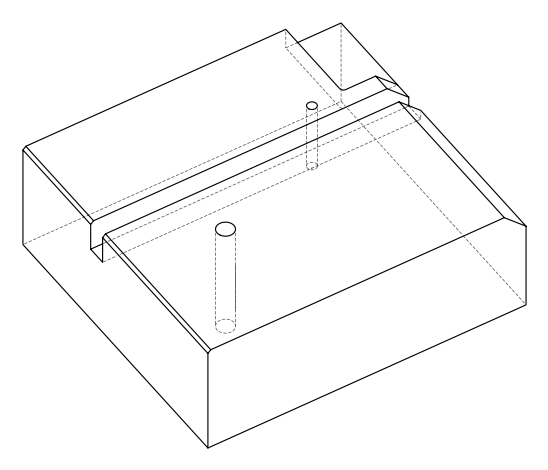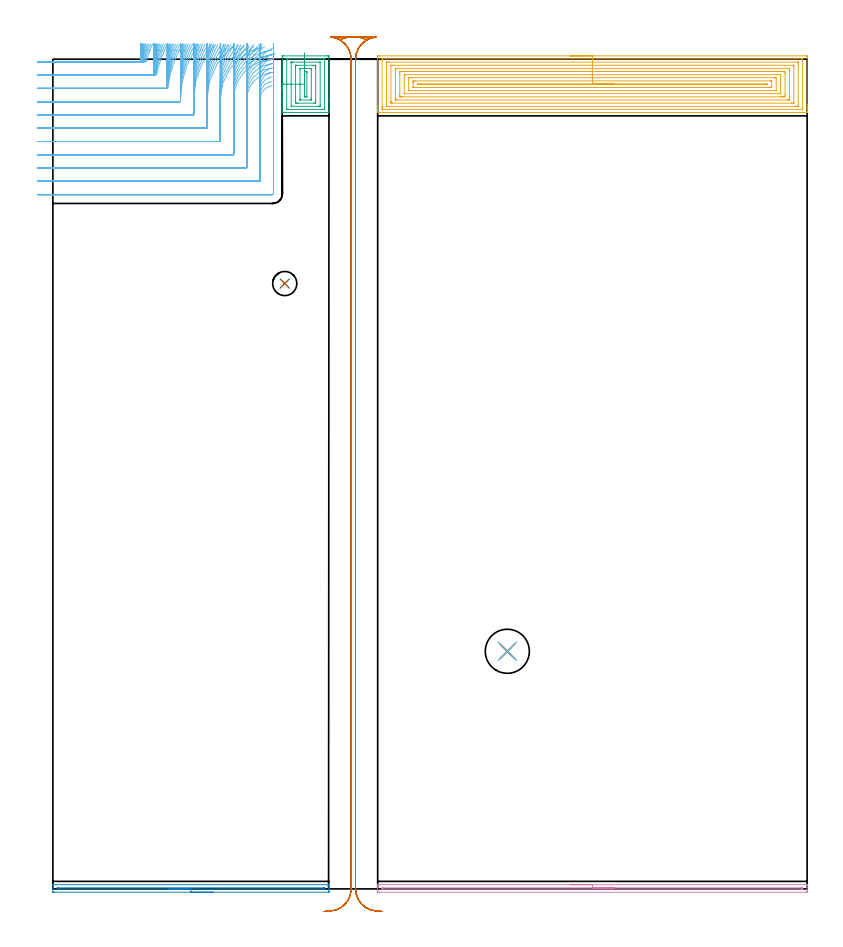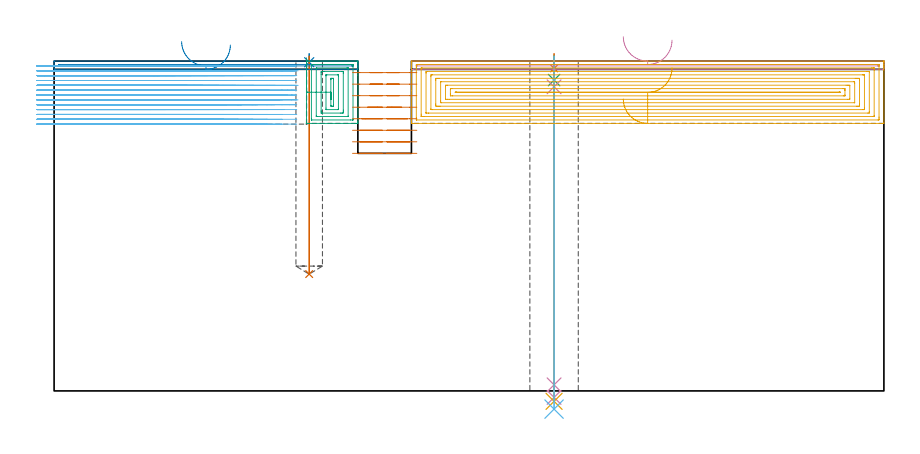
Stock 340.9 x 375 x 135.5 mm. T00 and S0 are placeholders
(PLAN: 13 operations, 8 tool changes, 74.9 min)
(1 SPOT_DRILL | STEP1HOLE | NXT0321_9005460120000 | 0.05 min | 183 mm3)
(2 SPOT_DRILL_1 | STEP1POCKET | NXT0321_9005460120000 | 0.03 min | 1 mm3)
(3 DRILL_BLIND_HOLE_INTO_CENTER | STEP1HOLE | NXT0301_023 | 0.04 min | 100 mm3)
(4 GUN_DRILL_THROUGH_HOLE | STEP1HOLE | UGT0307_001 | 0.6 min | 2483 mm3)
(5 SPADE_DRILL_TO_ENLARGE_THROUGH_HOLE | STEP1HOLE | UGT0306_003 | 0.57 min | 13820 mm3)
(6 DRILL_TO_ENLARGE_THROUGH_HOLE | STEP1HOLE | UGT0301_265 | 0.58 min | 25509 mm3)
(7 DRILL_BLIND_HOLE_INTO_CENTER_1 | STEP1POCKET | UGT0301_221 | 0.36 min | 7933 mm3)
(8 AREA_MILL | FG_CHAMFER_SURFACE | UGT0205_001 | 2.14 min | 734 mm3)
(9 AREA_MILL_1 | FG_CHAMFER_SURFACE_1 | UGT0205_001 | 1.96 min | 12382 mm3)
(10 AREA_MILL_2 | FG_CHAMFER_SURFACE_2 | UGT0205_001 | 3.25 min | 1137 mm3)
(11 AREA_MILL_3 | FG_CHAMFER_SURFACE_3 | UGT0205_001 | 15.74 min | 66331 mm3)
(12 MILL_CORNER_NOTCH_RECTANGULAR | CORNER_NOTCH_RECTANGULAR | NXT0201_009 | Follow Part, ap 2, ae 75% | 36.17 min | 172291 mm3)
(13 MILL_RECTANGULAR_SLOT | SLOT_RECTANGULAR | UGT0201_094 | Follow Part, ap 5, ae 75% | 13.37 min | 307256 mm3)
(TOOL NXT0321_9005460120000 | NC Spot Drill, 142deg, 12mm, Carbide, Uncoated | D12 PA142 FL30 Z2)
(TOOL NXT0301_023 | Carbide Drill 5.2mm [860.1-0520-016A1-MM 2214] | D5.2 PA140 FL28 Z2)
(TOOL UGT0307_001 | Gun Drill 5 mm | D5 PA130 FL24 Z1)
(TOOL UGT0306_003 | Spade Drill 12.5mm | D12.5 PA132 FL10 Z2)
(TOOL UGT0301_265 | Twist Drill 19.9 mm | D19.9 PA118 FL140 Z2)
(TOOL UGT0301_221 | Twist Drill 10.9 mm | D10.9 PA118 FL92 Z2)
(TOOL UGT0205_001 | Chamfer Mill 20 x 3 x 45 deg. | D20 FL50 Z2)
(TOOL NXT0201_009 | ENDMILL 8mm [2P460-0800-NA 1630] | D8 FL26 Z6)
(TOOL UGT0201_094 | End mill 20 mm | D20 FL38 Z4)
(OP 1 SPOT_DRILL)
G17 G21 G94 G90
T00 M6
G54
G17 G0 G90 X205.4 Y107.4 S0 M3
G43 Z145.5 H0
G94 G81 G98 Z132.5 F250. R138.5
G80
M5
M2
(OP 2 SPOT_DRILL_1)
G17 G21 G94 G90
T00 M6
G54
G17 G0 G90 X104.8 Y273.6 S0 M3
G43 Z145.5 H0
G94 G81 G98 Z135.031 F250. R138.5
G80
M5
M2
(OP 3 DRILL_BLIND_HOLE_INTO_CENTER)
G17 G21 G94 G90
T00 M6
G54
G17 G0 G90 X205.4 Y107.4 S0 M3
G43 Z145.5 H1
G94 G81 G98 Z127.7 F250. R137.5
G80
M5
M2
(OP 4 GUN_DRILL_THROUGH_HOLE)
G17 G21 G94 G90
T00 M6
G54
G17 G0 G90 X205.4 Y107.4 M8
G43 Z145.5 H0
Z133.386
S716 M3
G94 G1 Z124.944 F125. M26
G4 X.084
Z2.5 F250.
G4 X.084
Z-2.666 F125.
G4 X.084
M5
M9
G0 Z133.386
Z145.5
M2
(OP 5 SPADE_DRILL_TO_ENLARGE_THROUGH_HOLE)
G17 G21 G94 G90
T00 M6
G54
G17 G0 G90 X205.4 Y107.4 S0 M3
G43 Z145.5 H0
G94 G73 G98 Z-4.283 F250. Q11.649 R137.5
G80
M5
M2
(OP 6 DRILL_TO_ENLARGE_THROUGH_HOLE)
G17 G21 G94 G90
T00 M6
G54
G17 G0 G90 X205.4 Y107.4 S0 M3
G43 Z145.5 H0
G94 G73 G98 Z-7.479 F250. Q17.872 R137.5
G80
M5
M2
(OP 7 DRILL_BLIND_HOLE_INTO_CENTER_1)
G17 G21 G94 G90
T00 M6
G54
G17 G0 G90 X104.8 Y273.6 S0 M3
G43 Z145.5 H0
G94 G81 G98 Z48. F250. R137.5
G80
M5
M2
(OP 8 AREA_MILL)
G17 G21 G94 G90
T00 M6
G54
G17 G0 G90 X72.4 Y-1.5 S1061 M3
G43 Z145.5 H0
Z142.1
G94 G1 X72.362 Z141.228 F250.
X72.248 Z140.363
X72.059 Z139.512
X71.797 Z138.68
X71.463 Z137.874
X71.06 Z137.1
X70.592 Z136.364
X70.06 Z135.672
X69.471 Z135.029
X68.828 Z134.44
X68.136 Z133.908
X67.4 Z133.44
X66.626 Z133.037
X65.82 Z132.703
X64.988 Z132.441
X64.137 Z132.252
X63.272 Z132.138
X62.4 Z132.1
X0.567
X0.316 Y-1.498 Z132.102
X0.002 Y-1.491 Z132.105
X0. Y-1.355 Z132.242
Y-0.238 Z133.358
Y0.242 Z133.841
Y1.689 Z135.288
X0.002 Y1.796 Z135.388
X0.01 Y1.897 Z135.489
X0.122 Y1.9 Z135.5
X124.678
X124.79 Y1.897 Z135.489
X124.798 Y1.796 Z135.389
X124.8 Y1.689 Z135.288
Y1.035 Z134.634
Y0.242 Z133.841
Y-0.238 Z133.358
Y-0.479 Z133.118
Y-1.115 Z132.482
Y-1.355 Z132.242
X124.798 Y-1.491 Z132.105
X124.483 Y-1.5 Z132.1
X62.4
Y-0.086 Z133.514
X2.926
X2.346 Y-0.084 Z133.516
X2.188 Y-0.083 Z133.517
X2.029 Y-0.079 Z133.521
X2.01 Y-0.027 Z133.573
X2.003 Y0.1 Z133.7
Y0.318 Z133.918
X2.007 Y0.442 Z134.042
X2.011 Y0.481 Z134.081
X2.014 Y0.482 Z134.082
X2.033 Y0.484 Z134.084
X2.117 Y0.485 Z134.085
X2.286 Y0.486 Z134.086
X122.299 Y0.485 Z134.085
X122.454
X122.612 Y0.483 Z134.083
X122.771 Y0.479 Z134.079
X122.79 Y0.427 Z134.027
X122.797 Y0.301 Z133.901
X122.799 Y0.029 Z133.629
X122.797 Y-0.027 Z133.573
X122.792 Y-0.072 Z133.528
X122.789 Y-0.079 Z133.521
X122.779 Y-0.082 Z133.518
X122.744 Y-0.084 Z133.516
X122.454 Y-0.086 Z133.514
X122.299
X62.4
X61.528 Z133.552
X60.664 Z133.666
X59.812 Z133.855
X58.98 Z134.117
X58.174 Z134.451
X57.4 Z134.854
X56.664 Z135.323
X55.972 Z135.854
X55.329 Z136.443
X54.74 Z137.086
X54.209 Z137.778
X53.74 Z138.514
X53.337 Z139.288
X53.003 Z140.094
X52.741 Z140.926
X52.552 Z141.778
X52.438 Z142.643
X52.4 Z143.514
G0 Z145.5
M5
M2
(OP 9 AREA_MILL_1)
G17 G21 G94 G90
T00 M6
G54
G17 G0 G90 X103.7 Y363.7 S1061 M3
G43 Z145.5 H0
Z136.837
G94 G1 Y363.111 Z136.194 F250.
Y362.58 Z135.502
Y362.111 Z134.766
Y361.708 Z133.992
Y361.374 Z133.186
Y361.112 Z132.354
Y360.923 Z131.503
Y360.809 Z130.638
Y360.771 Z129.766
Y360.809 Z128.895
Y360.923 Z128.03
Y361.112 Z127.178
Y361.374 Z126.346
Y361.708 Z125.54
Y362.111 Z124.766
Y362.58 Z124.03
Y363.111 Z123.338
Y363.7 Z122.695
Y376.495 Z109.9
X103.701 Y376.497 Z109.898
X103.703 Y376.498
X104.13 Y376.5 Z109.9
X123.915
X124.369 Y376.497 Z109.903
X124.793 Y376.49 Z109.905
X124.797 Y376.473 Z109.922
X124.799 Y376.044 Z110.351
X124.8 Y375.613 Z110.782
Y356.646 Z129.747
Y355.783 Z130.617
Y351.346 Z135.054
X124.79 Y350.907 Z135.493
X124.369 Y350.9 Z135.5
X104.13
X103.71 Y350.907 Z135.493
X103.7 Y351.346 Z135.054
Y355.783 Z130.617
Y356.646 Z129.747
Y363.7 Z122.695
X104.129 Y363.702 Z122.698
X104.13
X105.7 Y363.7 Z122.7
Y374.471 Z111.929
X105.702 Y374.662 Z111.738
X105.709 Y375.043 Z111.357
X105.712 Y375.081 Z111.319
X105.717 Y375.082 Z111.318
X105.74 Y375.084 Z111.316
X105.79 Y375.085 Z111.315
X105.89 Y375.086 Z111.314
X121.806
X122.61 Y375.084 Z111.316
X122.689 Y375.083 Z111.317
X122.773 Y375.079 Z111.321
X122.79 Y375.051 Z111.349
X122.794 Y375.039 Z111.361
X122.799 Y374.973 Z111.427
X122.8 Y352.928 Z133.472
X122.798 Y352.737 Z133.663
X122.791 Y352.356 Z134.044
X122.788 Y352.319 Z134.081
X122.783 Y352.318 Z134.082
X122.76 Y352.316 Z134.084
X122.71 Y352.315 Z134.085
X122.61 Y352.314 Z134.086
X106.694
X105.89 Y352.316 Z134.084
X105.811 Y352.317 Z134.083
X105.727 Y352.321 Z134.079
X105.71 Y352.349 Z134.051
X105.706 Y352.361 Z134.039
X105.701 Y352.427 Z133.973
X105.7 Y363.7 Z122.7
X107.7
Y373.399 Z113.001
X107.704 Y373.607 Z112.793
X107.708 Y373.658 Z112.742
X107.71 Y373.665 Z112.735
X107.74 Y373.667 Z112.733
X107.805 Y373.67 Z112.73
X107.987 Y373.671 Z112.729
X108.258 Y373.672 Z112.728
X120.578 Y373.671 Z112.729
X120.714 Y373.67 Z112.73
X120.752 Y373.668 Z112.732
X120.785 Y373.665 Z112.735
X120.79 Y373.601 Z112.799
X120.799 Y373.45 Z112.95
X120.8 Y354.001 Z132.399
X120.796 Y353.793 Z132.607
X120.792 Y353.742 Z132.658
X120.79 Y353.735 Z132.665
X120.76 Y353.733 Z132.667
X120.694 Y353.73 Z132.67
X120.513 Y353.729 Z132.671
X120.241 Y353.728 Z132.672
X107.922 Y353.729 Z132.671
X107.786 Y353.73 Z132.67
X107.748 Y353.732 Z132.668
X107.715 Y353.735 Z132.665
X107.71 Y353.799 Z132.601
X107.701 Y353.95 Z132.45
X107.7 Y363.7 Z122.7
X109.7
Y371.345 Z115.055
X109.702 Y371.636 Z114.764
X109.708 Y372.219 Z114.181
X109.717 Y372.251 Z114.149
X109.748 Y372.253 Z114.147
X109.825 Y372.255 Z114.145
X109.98 Y372.257 Z114.143
X110.29
X117.59
X118.21 Y372.254 Z114.146
X118.476 Y372.25 Z114.15
X118.79 Y372.24 Z114.16
X118.797 Y371.929 Z114.471
X118.799 Y371.636 Z114.764
X118.8 Y371.044 Z115.356
Y356.055 Z130.345
X118.798 Y355.764 Z130.636
X118.792 Y355.181 Z131.219
X118.783 Y355.149 Z131.251
X118.752 Y355.147 Z131.253
X118.675 Y355.145 Z131.255
X118.52 Y355.143 Z131.257
X118.21
X110.91
X110.29 Y355.146 Z131.254
X110.024 Y355.15 Z131.25
X109.71 Y355.16 Z131.24
X109.703 Y355.471 Z130.929
X109.701 Y355.764 Z130.636
X109.7 Y356.356 Z130.044
Y363.7 Z122.7
X111.7
X111.701 Y370.223 Z116.178
X111.707 Y370.754 Z115.646
X111.71 Y370.835 Z115.565
X111.872 Y370.841 Z115.559
X111.961 Y370.843 Z115.557
X116.45
X116.539 Y370.842 Z115.558
X116.716 Y370.836 Z115.564
X116.791 Y370.829 Z115.571
X116.795 Y370.804 Z115.596
X116.798 Y370.754 Z115.646
X116.8 Y370.403 Z115.997
X116.799 Y357.177 Z129.223
X116.793 Y356.646 Z129.754
X116.79 Y356.565 Z129.835
X116.628 Y356.559 Z129.841
X116.538 Y356.557 Z129.843
X112.05
X111.961 Y356.558 Z129.842
X111.784 Y356.564 Z129.836
X111.709 Y356.571 Z129.829
X111.705 Y356.596 Z129.804
X111.702 Y356.646 Z129.754
X111.7 Y356.997 Z129.403
Y363.7 Z122.7
X113.7
Y369.1 Z117.3
X113.703 Y369.211 Z117.189
X113.711 Y369.422 Z116.978
X113.81 Y369.425 Z116.975
X114.253 Y369.428 Z116.972
X114.69
X114.752 Y369.425 Z116.975
X114.781 Y369.423 Z116.977
X114.79 Y369.321 Z117.079
X114.798 Y369.101 Z117.299
X114.8 Y368.99 Z117.41
Y368.88 Z117.52
Y358.3 Z128.1
X114.797 Y358.189 Z128.211
X114.789 Y357.978 Z128.422
X114.69 Y357.975 Z128.425
X114.247 Y357.972 Z128.428
X113.81
X113.748 Y357.975 Z128.425
X113.719 Y357.977 Z128.423
X113.71 Y358.079 Z128.321
X113.702 Y358.299 Z128.101
X113.7 Y358.41 Z127.99
Y358.52 Z127.88
Y363.7 Z122.7
Y364.343 Z122.111
Y365.035 Z121.58
Y365.771 Z121.111
Y366.545 Z120.708
Y367.351 Z120.374
Y368.183 Z120.112
Y369.035 Z119.923
Y369.899 Z119.809
Y370.771 Z119.771
Y371.643 Z119.809
Y372.508 Z119.923
Y373.359 Z120.112
Y374.191 Z120.374
Y374.997 Z120.708
Y375.771 Z121.111
Y376.507 Z121.58
Y377.199 Z122.111
Y377.842 Z122.7
G0 Z145.5
M5
M2
(OP 10 AREA_MILL_2)
G17 G21 G94 G90
T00 M6
G54
G17 G0 G90 X233.85 Y1.9 S1061 M3
G43 Z145.5 H0
G94 G1 X233.888 Z144.628 F250.
X234.002 Z143.763
X234.191 Z142.912
X234.453 Z142.08
X234.787 Z141.274
X235.19 Z140.5
X235.658 Z139.764
X236.19 Z139.072
X236.779 Z138.429
X237.422 Z137.839
X238.114 Z137.308
X238.85 Z136.84
X239.624 Z136.437
X240.43 Z136.103
X241.262 Z135.841
X242.113 Z135.652
X242.978 Z135.538
X243.85 Z135.5
X340.734
X340.89 Y1.898 Z135.488
X340.898 Y1.759 Z135.351
X340.9 Y1.614 Z135.213
Y1.29 Z134.889
Y0.638 Z134.233
Y-0.564 Z133.033
X340.895 Y-1.115 Z132.479
X340.89 Y-1.491 Z132.104
X340.676 Y-1.496 Z132.101
X340.288 Y-1.5 Z132.1
X147.412
X147.024 Y-1.496 Z132.101
X146.81 Y-1.491 Z132.104
X146.8 Y-1.115 Z132.479
Y-0.564 Z133.033
Y-0.238 Z133.358
Y0.313 Z133.909
Y0.638 Z134.233
Y1.29 Z134.889
Y1.614 Z135.213
X146.802 Y1.759 Z135.351
X146.81 Y1.898 Z135.488
X146.966 Y1.9 Z135.5
X243.85
Y0.486 Z134.086
X338.502 Y0.485 Z134.085
X338.659 Y0.484 Z134.084
X338.852 Y0.479 Z134.079
X338.891 Y0.477 Z134.077
X338.895 Y0.45 Z134.05
X338.897 Y0.42 Z134.02
X338.899 Y0.248 Z133.848
X338.896 Y0.005 Z133.605
X338.893 Y-0.06 Z133.54
X338.89 Y-0.078 Z133.522
X338.864 Y-0.08 Z133.52
X338.793 Y-0.083 Z133.517
X338.502 Y-0.085 Z133.515
X338.346 Y-0.086 Z133.514
X149.198 Y-0.085 Z133.515
X149.041 Y-0.084 Z133.516
X148.848 Y-0.079 Z133.521
X148.809 Y-0.077 Z133.523
X148.805 Y-0.05 Z133.55
X148.803 Y-0.02 Z133.58
X148.802 Y0.15 Z133.75
X148.81 Y0.464 Z134.064
X148.822 Y0.48 Z134.08
X148.837 Y0.482 Z134.082
X148.878 Y0.484 Z134.084
X148.961 Y0.485 Z134.085
X149.128 Y0.486 Z134.086
X243.85
X244.722 Z134.124
X245.586 Z134.238
X246.438 Z134.426
X247.27 Z134.689
X248.076 Z135.023
X248.85 Z135.425
X249.586 Z135.894
X250.278 Z136.425
X250.921 Z137.015
X251.51 Z137.658
X252.041 Z138.35
X252.51 Z139.086
X252.913 Z139.86
X253.247 Z140.666
X253.509 Z141.498
X253.698 Z142.349
X253.812 Z143.214
X253.85 Z144.086
G0 Z145.5
M5
M2
(OP 11 AREA_MILL_3)
G17 G21 G94 G90
T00 M6
G54
G17 G0 G90 X233.85 Y376.5 S1061 M3
G43 Z145.5 H0
Z119.9
G94 G1 X233.888 Z119.028 F250.
X234.002 Z118.163
X234.191 Z117.312
X234.453 Z116.48
X234.787 Z115.674
X235.19 Z114.9
X235.658 Z114.164
X236.19 Z113.472
X236.779 Z112.829
X237.422 Z112.24
X238.114 Z111.708
X238.85 Z111.24
X239.624 Z110.837
X240.43 Z110.503
X241.262 Z110.241
X242.114 Z110.052
X242.978 Z109.938
X243.85 Z109.9
X340.288
X340.723 Y376.496 Z109.902
X340.89 Y376.492 Z109.906
X340.9 Y376.322 Z110.076
Y354.605 Z131.79
Y354.001 Z132.393
Y353.447 Z132.95
Y353.119 Z133.277
Y352.565 Z133.831
Y352.237 Z134.158
Y351.582 Z134.817
Y351.238 Z135.161
X340.894 Y350.905 Z135.485
X340.892 Y350.902 Z135.488
X340.734 Y350.9 Z135.5
X146.966
X146.808 Y350.902 Z135.488
X146.806 Y350.905 Z135.485
X146.8 Y351.238 Z135.162
Y351.583 Z134.817
Y352.237 Z134.158
Y353.446 Z132.95
Y354.001 Z132.393
Y363.051 Z123.346
Y375.44 Z110.957
X146.804 Y376.044 Z110.353
X146.809 Y376.492 Z109.906
X146.955 Y376.496 Z109.902
X147.412 Y376.5 Z109.9
X243.85
Y375.086 Z111.314
X338.502 Y375.085 Z111.315
X338.581 Y375.084 Z111.316
X338.871 Y375.079 Z111.321
X338.89 Y374.985 Z111.415
X338.897 Y374.773 Z111.627
X338.899 Y374.281 Z112.119
X338.9 Y373.888 Z112.512
Y353.119 Z133.281
X338.899 Y352.727 Z133.673
X338.89 Y352.334 Z134.066
X338.888 Y352.32 Z134.08
X338.882 Y352.318 Z134.082
X338.858 Y352.316 Z134.084
X338.807 Y352.315 Z134.085
X338.706 Y352.314 Z134.086
X149.198 Y352.315 Z134.085
X149.119 Y352.316 Z134.084
X148.829 Y352.321 Z134.079
X148.81 Y352.415 Z133.985
X148.803 Y352.627 Z133.773
X148.801 Y353.119 Z133.281
X148.8 Y353.512 Z132.888
Y374.281 Z112.119
X148.801 Y374.673 Z111.727
X148.81 Y375.067 Z111.333
X148.812 Y375.08 Z111.32
X148.818 Y375.082 Z111.318
X148.842 Y375.084 Z111.316
X148.893 Y375.086 Z111.314
X148.994
X243.85
Y373.672 Z112.728
X336.44 Y373.671 Z112.729
X336.716 Y373.67 Z112.73
X336.808 Y373.668 Z112.732
X336.878 Y373.665 Z112.735
X336.89 Y373.66 Z112.74
X336.894 Y373.633 Z112.767
X336.897 Y373.581 Z112.819
X336.899 Y373.399 Z113.001
X336.9 Y373.218 Z113.182
Y354.701 Z131.699
X336.899 Y354.001 Z132.399
X336.897 Y353.822 Z132.578
X336.89 Y353.76 Z132.64
X336.881 Y353.735 Z132.665
X336.853 Y353.734 Z132.666
X336.716 Y353.731 Z132.669
X336.099 Y353.729 Z132.671
X335.823 Y353.728 Z132.672
X151.26 Y353.729 Z132.671
X150.984 Y353.73 Z132.67
X150.892 Y353.732 Z132.668
X150.822 Y353.735 Z132.665
X150.81 Y353.74 Z132.66
X150.806 Y353.768 Z132.632
X150.803 Y353.819 Z132.581
X150.801 Y354.001 Z132.399
X150.8 Y354.182 Z132.218
Y372.699 Z113.701
X150.801 Y373.399 Z113.001
X150.803 Y373.578 Z112.822
X150.81 Y373.64 Z112.76
X150.819 Y373.665 Z112.735
X150.847 Y373.666 Z112.734
X150.984 Y373.669 Z112.731
X151.601 Y373.671 Z112.729
X151.877 Y373.672 Z112.728
X243.85
Y372.257 Z114.143
X334.301
X334.776 Y372.252 Z114.148
X334.881 Y372.251 Z114.149
X334.89 Y372.066 Z114.334
X334.9 Y371.666 Z114.734
Y371.636 Z114.764
Y355.338 Z131.062
X334.898 Y355.232 Z131.168
X334.894 Y355.179 Z131.221
X334.891 Y355.156 Z131.244
X334.874 Y355.15 Z131.25
X334.663 Y355.146 Z131.254
X334.037 Y355.143 Z131.257
X333.774
X153.399
X152.924 Y355.148 Z131.252
X152.819 Y355.149 Z131.251
X152.81 Y355.334 Z131.066
X152.8 Y355.734 Z130.666
Y355.764 Z130.636
Y372.062 Z114.338
X152.802 Y372.168 Z114.232
X152.806 Y372.221 Z114.179
X152.809 Y372.244 Z114.156
X152.826 Y372.25 Z114.15
X153.037 Y372.254 Z114.146
X153.663 Y372.257 Z114.143
X153.926
X243.85
Y370.843 Z115.557
X332.342
X332.522 Y370.841 Z115.559
X332.874 Y370.836 Z115.564
X332.89 Y370.754 Z115.646
X332.899 Y370.114 Z116.286
Y356.888 Z129.512
X332.894 Y356.646 Z129.754
X332.89 Y356.573 Z129.827
X332.612 Y356.562 Z129.838
X332.432 Y356.558 Z129.842
X332.342 Y356.557 Z129.843
X332.251
X155.358
X155.178 Y356.559 Z129.841
X154.825 Y356.564 Z129.836
X154.81 Y356.646 Z129.754
X154.801 Y357.286 Z129.114
Y370.512 Z115.888
X154.806 Y370.754 Z115.646
X154.81 Y370.827 Z115.573
X155.088 Y370.838 Z115.562
X155.268 Y370.842 Z115.558
X155.359 Y370.843 Z115.557
X155.449
X243.85
Y369.429 Z116.971
X329.572
X330.023 Y369.427 Z116.973
X330.465 Y369.422 Z116.978
X330.89 Y369.413 Z116.987
X330.896 Y368.991 Z117.409
X330.899 Y368.562 Z117.838
X330.9 Y358.863 Z127.537
X330.897 Y358.41 Z127.99
X330.893 Y357.987 Z128.413
X330.465 Y357.978 Z128.422
X330.014 Y357.973 Z128.427
X329.572 Y357.971 Z128.429
X329.124
X158.128
X157.677 Y357.973 Z128.427
X157.235 Y357.978 Z128.422
X156.81 Y357.987 Z128.413
X156.805 Y358.41 Z127.99
X156.801 Y358.838 Z127.562
X156.8 Y368.538 Z117.862
X156.803 Y368.991 Z117.409
X156.807 Y369.413 Z116.987
X157.235 Y369.422 Z116.978
X157.686 Y369.427 Z116.973
X158.128 Y369.429 Z116.971
X158.577
X243.85
Y368.015 Z118.385
X328.679 Y368.014 Z118.386
X328.777 Y368.013 Z118.387
X328.861 Y368.008 Z118.392
X328.891 Y368.002 Z118.398
X328.896 Y367.986 Z118.414
X328.898 Y367.966 Z118.434
X328.9 Y367.891 Z118.509
X328.899 Y360.173 Z126.227
X328.898 Y359.957 Z126.443
X328.89 Y359.738 Z126.662
X328.869 Y359.392 Z127.008
X328.679 Y359.387 Z127.013
X328.583 Y359.386 Z127.014
X159.021
X158.923 Y359.387 Z127.013
X158.839 Y359.392 Z127.008
X158.809 Y359.398 Z127.002
X158.805 Y359.414 Z126.986
X158.802 Y359.434 Z126.966
X158.8 Y359.509 Z126.891
X158.801 Y367.227 Z119.173
X158.802 Y367.443 Z118.957
X158.81 Y367.662 Z118.738
X158.831 Y368.008 Z118.392
X159.021 Y368.013 Z118.387
X159.117 Y368.014 Z118.386
X243.85 Y368.015 Z118.385
Y366.601 Z119.799
X326.001 Y366.6 Z119.8
X326.638 Y366.597 Z119.803
X326.894 Y366.593 Z119.807
X326.9 Y366.339 Z120.061
Y361.049 Z125.351
X326.894 Y360.807 Z125.593
X326.258 Y360.801 Z125.599
X326.001 Y360.8 Z125.6
X325.366
X161.699
X161.062 Y360.803 Z125.597
X160.806 Y360.807 Z125.593
X160.8 Y361.061 Z125.339
Y366.352 Z120.048
X160.806 Y366.594 Z119.806
X161.442 Y366.599 Z119.801
X161.699 Y366.6 Z119.8
X162.334 Y366.601 Z119.799
X243.85
Y365.186 Z121.214
X324.215
X324.497 Y365.185 Z121.215
X324.868 Y365.181 Z121.219
X324.884 Y365.18 Z121.22
X324.89 Y365.166 Z121.234
X324.895 Y365.113 Z121.287
X324.898 Y365.004 Z121.396
X324.9 Y364.787 Z121.613
Y363.023 Z123.377
X324.899 Y362.818 Z123.582
X324.897 Y362.48 Z123.92
X324.893 Y362.311 Z124.089
X324.89 Y362.232 Z124.168
X324.821 Y362.22 Z124.18
X324.215 Y362.216 Z124.184
X323.933 Y362.214 Z124.186
X163.485
X163.203 Y362.215 Z124.185
X162.832 Y362.219 Z124.181
X162.816 Y362.22 Z124.18
X162.81 Y362.234 Z124.166
X162.806 Y362.287 Z124.113
X162.802 Y362.396 Z124.004
X162.8 Y362.613 Z123.787
Y364.377 Z122.023
X162.801 Y364.582 Z121.818
X162.803 Y364.92 Z121.48
X162.807 Y365.089 Z121.311
X162.81 Y365.168 Z121.232
X162.879 Y365.18 Z121.22
X163.485 Y365.184 Z121.216
X163.767 Y365.186 Z121.214
X243.85
Y363.772 Z122.628
X322.429
X322.502 Y363.771 Z122.629
X322.648 Y363.768 Z122.632
X322.89 Y363.76 Z122.64
X322.893 Y363.7 Z122.7
X322.891 Y363.643 Z122.757
X322.889 Y363.635 Z122.765
X322.818 Y363.631 Z122.769
X322.721 Y363.629 Z122.771
X322.575 Y363.628 Z122.772
X322.502
X165.271
X165.198 Y363.629 Z122.771
X165.052 Y363.632 Z122.768
X164.81 Y363.64 Z122.76
X164.807 Y363.7 Z122.7
X164.809 Y363.757 Z122.643
X164.811 Y363.765 Z122.635
X164.882 Y363.769 Z122.631
X164.979 Y363.771 Z122.629
X166.091 Y363.772 Z122.628
X243.85
X244.722 Z122.666
X245.586 Z122.78
X246.438 Z122.969
X247.27 Z123.231
X248.076 Z123.565
X248.85 Z123.968
X249.586 Z124.436
X250.278 Z124.967
X250.921 Z125.557
X251.51 Z126.2
X252.042 Z126.892
X252.51 Z127.628
X252.913 Z128.402
X253.247 Z129.208
X253.509 Z130.04
X253.698 Z130.891
X253.812 Z131.756
X253.85 Z132.628
G0 Z145.5
M5
M2
(OP 12 MILL_CORNER_NOTCH_RECTANGULAR)
G17 G21 G94 G90
T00 M6
G54
G17 G0 G90 X-7. Y373.8 S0 M3
G43 Z145.5 H1
Z133.508
G94 G1 X-4. F250.
X41.829 F500.
G3 X42.206 Y374.081 R0.4
G2 X43.91 Y379. R60.
G1 X45.014 Y381.79 F250.
G0 Z145.5
X-7. Y367.8
Z133.508
G1 X-4.
X46.487 F500.
G3 X46.872 Y368.113 R0.4
G2 X50.42 Y379. R54.
G1 X51.647 Y381.738 F250.
G0 Z145.5
X-7. Y361.8
Z133.508
G1 X-4.
X51.593 F500.
G3 X51.986 Y362.152 R0.4
G2 X57.079 Y379. R48.
G1 X58.459 Y381.664 F250.
G0 Z145.5
X-7. Y355.8
Z133.508
G1 X-4.
X57.304 F500.
G3 X57.7 Y356.196 R0.4
G1 Y356.921
G2 X63.972 Y379. R42.
G1 X65.549 Y381.552 F250.
G0 Z145.5
X-7. Y349.8
Z133.508
G1 X-4.
X63.304 F500.
G3 X63.7 Y350.196 R0.4
G1 Y356.921
G2 X71.265 Y379. R36.
G1 X73.105 Y381.37 F250.
G0 Z145.5
X-7. Y343.8
Z133.508
G1 X-4.
X69.304 F500.
G3 X69.7 Y344.196 R0.4
G1 Y356.921
G2 X79.389 Y379. R30.
G1 X81.597 Y381.031 F250.
G0 Z145.5
X-7. Y337.8
Z133.508
G1 X-4.
X75.303 F500.
G3 X75.7 Y338.197 R0.4
G1 Y356.921
G2 X90.291 Y379. R24.
G1 X93.051 Y380.176 F250.
G0 Z145.5
X-7. Y331.8
Z133.508
G1 X-4.
X81.303 F500.
G3 X81.7 Y332.197 R0.4
G1 Y356.921
G2 X97.7 Y374.81 R18.
G1 X99.191 Y374.976 F250.
G0 Z145.5
X-7. Y325.8
Z133.508
G1 X-4.
X87.303 F500.
G3 X87.7 Y326.197 R0.4
G1 Y356.921
G2 X97.7 Y368.753 R12.
G1 X99.179 Y369.003 F250.
G0 Z145.5
X-7. Y319.8
Z133.508
G1 X-4.
X93.303 F500.
G3 X93.7 Y320.197 R0.4
G1 Y356.921
G2 X97.7 Y362.578 R6.
G1 X99.114 Y363.078 F250.
G0 Z145.5
X-7. Y313.8
Z133.508
G1 X-4.
X99.303 F500.
G3 X99.7 Y314.197 R0.4
G1 Y356.921
Y359.921 F250.
G0 Z145.5
X-7. Y373.8
Z131.515
G1 X-4.
X41.27 F500.
G3 X41.651 Y374.094 R0.4
G2 X43.161 Y379. R60.
G1 X44.165 Y381.827 F250.
G0 Z145.5
X-7. Y367.8
Z131.515
G1 X-4.
X46.102 F500.
G3 X46.491 Y368.127 R0.4
G2 X49.574 Y379. R54.
G1 X50.689 Y381.785 F250.
G0 Z145.5
X-7. Y361.8
Z131.515
G1 X-4.
X51.416 F500.
G3 X51.81 Y362.169 R0.4
G2 X56.103 Y379. R48.
G1 X57.359 Y381.725 F250.
G0 Z145.5
X-7. Y355.8
Z131.515
G1 X-4.
X57.304 F500.
G3 X57.7 Y356.196 R0.4
G1 Y358.917
G2 X62.813 Y379. R42.
G1 X64.247 Y381.635 F250.
G0 Z145.5
X-7. Y349.8
Z131.515
G1 X-4.
X63.304 F500.
G3 X63.7 Y350.196 R0.4
G1 Y358.917
G2 X69.823 Y379. R36.
G1 X71.496 Y381.49 F250.
G0 Z145.5
X-7. Y343.8
Z131.515
G1 X-4.
X69.304 F500.
G3 X69.7 Y344.196 R0.4
G1 Y358.917
G2 X77.414 Y379. R30.
G1 X79.423 Y381.229 F250.
G0 Z145.5
X-7. Y337.8
Z131.515
G1 X-4.
X75.303 F500.
G3 X75.7 Y338.197 R0.4
G1 Y358.917
G2 X86.56 Y379. R24.
G1 X89.071 Y380.642 F250.
G0 Z145.5
X-7. Y331.8
Z131.515
G1 X-4.
X81.303 F500.
G3 X81.7 Y332.197 R0.4
G1 Y358.917
G2 X97.295 Y376.755 R18.
G1 X100.268 Y377.156 F250.
G0 Z145.5
X-7. Y325.8
Z131.515
G1 X-4.
X87.303 F500.
G3 X87.7 Y326.197 R0.4
G1 Y358.917
G2 X97.7 Y370.749 R12.
G1 X99.179 Y370.999 F250.
G0 Z145.5
X-7. Y319.8
Z131.515
G1 X-4.
X93.303 F500.
G3 X93.7 Y320.197 R0.4
G1 Y358.917
G2 X97.7 Y364.573 R6.
G1 X99.114 Y365.073 F250.
G0 Z145.5
X-7. Y313.8
Z131.515
G1 X-4.
X99.303 F500.
G3 X99.7 Y314.197 R0.4
G1 Y358.917
Y361.917 F250.
G0 Z145.5
X-7. Y373.8
Z129.523
G1 X-4.
X40.786 F500.
G3 X41.171 Y374.107 R0.4
G2 X42.494 Y379. R60.
G1 X43.399 Y381.86 F250.
G0 Z145.5
X-7. Y367.8
Z129.523
G1 X-4.
X45.796 F500.
G3 X46.187 Y368.142 R0.4
G2 X48.822 Y379. R54.
G1 X49.828 Y381.827 F250.
G0 Z145.5
X-7. Y361.8
Z129.523
G1 X-4.
X51.322 F500.
G3 X51.717 Y362.185 R0.4
G2 X55.242 Y379. R48.
G1 X56.373 Y381.779 F250.
G0 Z145.5
X-7. Y355.8
Z129.523
G1 X-4.
X57.304 F500.
G3 X57.7 Y356.196 R0.4
G1 Y360.904
G2 X61.798 Y379. R42.
G1 X63.091 Y381.707 F250.
G0 Z145.5
X-7. Y349.8
Z129.523
G1 X-4.
X63.304 F500.
G3 X63.7 Y350.196 R0.4
G1 Y360.904
G2 X68.578 Y379. R36.
G1 X70.086 Y381.593 F250.
G0 Z145.5
X-7. Y343.8
Z129.523
G1 X-4.
X69.304 F500.
G3 X69.7 Y344.196 R0.4
G1 Y360.904
G2 X75.772 Y379. R30.
G1 X77.582 Y381.393 F250.
G0 Z145.5
X-7. Y337.8
Z129.523
G1 X-4.
X75.303 F500.
G3 X75.7 Y338.197 R0.4
G1 Y360.904
G2 X83.935 Y379. R24.
G1 X86.196 Y380.971 F250.
G0 Z145.5
X-7. Y331.8
Z129.523
G1 X-4.
X81.303 F500.
G3 X81.7 Y332.197 R0.4
G1 Y360.904
G2 X95.712 Y378.457 R18.
G1 X98.638 Y379.122 F250.
G0 Z145.5
X-7. Y325.8
Z129.523
G1 X-4.
X87.303 F500.
G3 X87.7 Y326.197 R0.4
G1 Y360.904
G2 X97.7 Y372.737 R12.
G1 X99.179 Y372.987 F250.
G0 Z145.5
X-7. Y319.8
Z129.523
G1 X-4.
X93.303 F500.
G3 X93.7 Y320.197 R0.4
G1 Y360.904
G2 X97.7 Y366.561 R6.
G1 X99.114 Y367.061 F250.
G0 Z145.5
X-7. Y313.8
Z129.523
G1 X-4.
X99.303 F500.
G3 X99.7 Y314.197 R0.4
G1 Y360.904
Y363.904 F250.
G0 Z145.5
X-7. Y373.8
Z127.531
G1 X-4.
X40.371 F500.
G3 X40.758 Y374.121 R0.4
G2 X41.9 Y379. R60.
G1 X42.705 Y381.89 F250.
G0 Z145.5
X-7. Y367.8
Z127.531
G1 X-4.
X45.563 F500.
G3 X45.956 Y368.157 R0.4
G2 X48.155 Y379. R54.
G1 X49.049 Y381.864 F250.
G0 Z145.5
X-7. Y361.8
Z127.531
G1 X-4.
X51.304 F500.
G3 X51.7 Y362.196 R0.4
G1 Y362.903
G2 X54.48 Y379. R48.
G1 X55.486 Y381.826 F250.
G0 Z145.5
X-7. Y355.8
Z127.531
G1 X-4.
X57.304 F500.
G3 X57.7 Y356.196 R0.4
G1 Y362.903
G2 X60.907 Y379. R42.
G1 X62.057 Y381.771 F250.
G0 Z145.5
X-7. Y349.8
Z127.531
G1 X-4.
X63.304 F500.
G3 X63.7 Y350.196 R0.4
G1 Y362.903
G2 X67.499 Y379. R36.
G1 X68.841 Y381.683 F250.
G0 Z145.5
X-7. Y343.8
Z127.531
G1 X-4.
X69.304 F500.
G3 X69.7 Y344.196 R0.4
G1 Y362.903
G2 X74.384 Y379. R30.
G1 X75.994 Y381.532 F250.
G0 Z145.5
X-7. Y337.8
Z127.531
G1 X-4.
X75.303 F500.
G3 X75.7 Y338.197 R0.4
G1 Y362.903
G2 X81.899 Y379. R24.
G1 X83.911 Y381.225 F250.
G0 Z145.5
X-7. Y331.8
Z127.531
G1 X-4.
X81.303 F500.
G3 X81.7 Y332.197 R0.4
G1 Y362.903
G2 X91.645 Y379. R18.
G1 X94.328 Y380.342 F250.
G0 Z145.5
X-7. Y325.8
Z127.531
G1 X-4.
X87.303 F500.
G3 X87.7 Y326.197 R0.4
G1 Y362.903
G2 X97.7 Y374.735 R12.
G1 X99.179 Y374.985 F250.
G0 Z145.5
X-7. Y319.8
Z127.531
G1 X-4.
X93.303 F500.
G3 X93.7 Y320.197 R0.4
G1 Y362.903
G2 X97.7 Y368.56 R6.
G1 X99.114 Y369.06 F250.
G0 Z145.5
X-7. Y313.8
Z127.531
G1 X-4.
X99.303 F500.
G3 X99.7 Y314.197 R0.4
G1 Y362.903
Y365.903 F250.
G0 Z145.5
X-7. Y373.8
Z125.538
G1 X-4.
X40.025 F500.
G3 X40.415 Y374.134 R0.4
G2 X41.381 Y379. R60.
G1 X42.086 Y381.916 F250.
G0 Z145.5
X-7. Y367.8
Z125.538
G1 X-4.
X45.405 F500.
G3 X45.799 Y368.171 R0.4
G2 X47.574 Y379. R54.
G1 X48.357 Y381.896 F250.
G0 Z145.5
X-7. Y361.8
Z125.538
G1 X-4.
X51.304 F500.
G3 X51.7 Y362.196 R0.4
G1 Y364.899
G2 X53.818 Y379. R48.
G1 X54.699 Y381.868 F250.
G0 Z145.5
X-7. Y355.8
Z125.538
G1 X-4.
X57.304 F500.
G3 X57.7 Y356.196 R0.4
G1 Y364.899
G2 X60.138 Y379. R42.
G1 X61.145 Y381.826 F250.
G0 Z145.5
X-7. Y349.8
Z125.538
G1 X-4.
X63.304 F500.
G3 X63.7 Y350.196 R0.4
G1 Y364.899
G2 X66.577 Y379. R36.
G1 X67.752 Y381.76 F250.
G0 Z145.5
X-7. Y343.8
Z125.538
G1 X-4.
X69.304 F500.
G3 X69.7 Y344.196 R0.4
G1 Y364.899
G2 X73.221 Y379. R30.
G1 X74.631 Y381.648 F250.
G0 Z145.5
X-7. Y337.8
Z125.538
G1 X-4.
X75.303 F500.
G3 X75.7 Y338.197 R0.4
G1 Y364.899
G2 X80.279 Y379. R24.
G1 X82.042 Y381.428 F250.
G0 Z145.5
X-7. Y331.8
Z125.538
G1 X-4.
X81.303 F500.
G3 X81.7 Y332.197 R0.4
G1 Y364.899
G2 X88.512 Y379. R18.
G1 X90.863 Y380.865 F250.
G0 Z145.5
X-7. Y325.8
Z125.538
G1 X-4.
X87.303 F500.
G3 X87.7 Y326.197 R0.4
G1 Y364.899
G2 X97.337 Y376.664 R12.
G1 X100.279 Y377.255 F250.
G0 Z145.5
X-7. Y319.8
Z125.538
G1 X-4.
X93.303 F500.
G3 X93.7 Y320.197 R0.4
G1 Y364.899
G2 X97.7 Y370.556 R6.
G1 X99.114 Y371.056 F250.
G0 Z145.5
X-7. Y313.8
Z125.538
G1 X-4.
X99.303 F500.
G3 X99.7 Y314.197 R0.4
G1 Y364.899
Y367.899 F250.
G0 Z145.5
X-7. Y373.8
Z123.546
G1 X-4.
X39.749 F500.
G3 X40.14 Y374.147 R0.4
G2 X40.935 Y379. R60.
G1 X41.54 Y381.938 F250.
G0 Z145.5
X-7. Y367.8
Z123.546
G1 X-4.
X45.32 F500.
G3 X45.716 Y368.186 R0.4
G2 X47.075 Y379. R54.
G1 X47.748 Y381.924 F250.
G0 Z145.5
X-7. Y361.8
Z123.546
G1 X-4.
X51.304 F500.
G3 X51.7 Y362.196 R0.4
G1 Y366.89
G2 X53.253 Y379. R48.
G1 X54.01 Y381.903 F250.
G0 Z145.5
X-7. Y355.8
Z123.546
G1 X-4.
X57.304 F500.
G3 X57.7 Y356.196 R0.4
G1 Y366.89
G2 X59.484 Y379. R42.
G1 X60.349 Y381.873 F250.
G0 Z145.5
X-7. Y349.8
Z123.546
G1 X-4.
X63.304 F500.
G3 X63.7 Y350.196 R0.4
G1 Y366.89
G2 X65.798 Y379. R36.
G1 X66.807 Y381.825 F250.
G0 Z145.5
X-7. Y343.8
Z123.546
G1 X-4.
X69.304 F500.
G3 X69.7 Y344.196 R0.4
G1 Y366.89
G2 X72.253 Y379. R30.
G1 X73.464 Y381.745 F250.
G0 Z145.5
X-7. Y337.8
Z123.546
G1 X-4.
X75.303 F500.
G3 X75.7 Y338.197 R0.4
G1 Y366.89
G2 X78.979 Y379. R24.
G1 X80.493 Y381.59 F250.
G0 Z145.5
X-7. Y331.8
Z123.546
G1 X-4.
X81.303 F500.
G3 X81.7 Y332.197 R0.4
G1 Y366.89
G2 X86.383 Y379. R18.
G1 X88.401 Y381.22 F250.
G0 Z145.5
X-7. Y325.8
Z123.546
G1 X-4.
X87.303 F500.
G3 X87.7 Y326.197 R0.4
G1 Y366.89
G2 X95.968 Y378.295 R12.
G1 X98.819 Y379.228 F250.
G0 Z145.5
X-7. Y319.8
Z123.546
G1 X-4.
X93.303 F500.
G3 X93.7 Y320.197 R0.4
G1 Y366.89
G2 X97.7 Y372.547 R6.
G1 X99.114 Y373.047 F250.
G0 Z145.5
X-7. Y313.8
Z123.546
G1 X-4.
X99.303 F500.
G3 X99.7 Y314.197 R0.4
G1 Y366.89
Y369.89 F250.
G0 Z145.5
X-7. Y373.8
Z121.554
G1 X-4.
X39.54 F500.
G3 X39.933 Y374.16 R0.4
G2 X40.561 Y379. R60.
G1 X41.067 Y381.957 F250.
G0 Z145.5
X-7. Y367.8
Z121.554
G1 X-4.
X45.304 F500.
G3 X45.7 Y368.196 R0.4
G1 Y368.874
G2 X46.658 Y379. R54.
G1 X47.22 Y381.947 F250.
G0 Z145.5
X-7. Y361.8
Z121.554
G1 X-4.
X51.304 F500.
G3 X51.7 Y362.196 R0.4
G1 Y368.874
G2 X52.78 Y379. R48.
G1 X53.413 Y381.932 F250.
G0 Z145.5
X-7. Y355.8
Z121.554
G1 X-4.
X57.304 F500.
G3 X57.7 Y356.196 R0.4
G1 Y368.874
G2 X58.939 Y379. R42.
G1 X59.662 Y381.912 F250.
G0 Z145.5
X-7. Y349.8
Z121.554
G1 X-4.
X63.304 F500.
G3 X63.7 Y350.196 R0.4
G1 Y368.874
G2 X65.153 Y379. R36.
G1 X65.997 Y381.879 F250.
G0 Z145.5
X-7. Y343.8
Z121.554
G1 X-4.
X69.304 F500.
G3 X69.7 Y344.196 R0.4
G1 Y368.874
G2 X71.461 Y379. R30.
G1 X72.473 Y381.824 F250.
G0 Z145.5
X-7. Y337.8
Z121.554
G1 X-4.
X75.303 F500.
G3 X75.7 Y338.197 R0.4
G1 Y368.874
G2 X77.941 Y379. R24.
G1 X79.206 Y381.72 F250.
G0 Z145.5
X-7. Y331.8
Z121.554
G1 X-4.
X81.303 F500.
G3 X81.7 Y332.197 R0.4
G1 Y368.874
G2 X84.818 Y379. R18.
G1 X86.506 Y381.48 F250.
G0 Z145.5
X-7. Y325.8
Z121.554
G1 X-4.
X87.303 F500.
G3 X87.7 Y326.197 R0.4
G1 Y368.874
G2 X93.261 Y379. R12.
G1 X95.792 Y380.61 F250.
G0 Z145.5
X-7. Y319.8
Z121.554
G1 X-4.
X93.303 F500.
G3 X93.7 Y320.197 R0.4
G1 Y368.874
G2 X97.7 Y374.531 R6.
G1 X99.114 Y375.031 F250.
G0 Z145.5
X-7. Y313.8
Z121.554
G1 X-4.
X99.303 F500.
G3 X99.7 Y314.197 R0.4
G1 Y368.874
Y371.874 F250.
G0 Z145.5
X-7. Y373.8
Z119.562
G1 X-4.
X39.397 F500.
G3 X39.791 Y374.173 R0.4
G2 X40.254 Y379. R60.
G1 X40.66 Y381.972 F250.
G0 Z145.5
X-7. Y367.8
Z119.562
G1 X-4.
X45.304 F500.
G3 X45.7 Y368.196 R0.4
G1 Y370.869
G2 X46.316 Y379. R54.
G1 X46.767 Y381.966 F250.
G0 Z145.5
X-7. Y361.8
Z119.562
G1 X-4.
X51.304 F500.
G3 X51.7 Y362.196 R0.4
G1 Y370.869
G2 X52.394 Y379. R48.
G1 X52.902 Y381.957 F250.
G0 Z145.5
X-7. Y355.8
Z119.562
G1 X-4.
X57.304 F500.
G3 X57.7 Y356.196 R0.4
G1 Y370.869
G2 X58.495 Y379. R42.
G1 X59.075 Y381.943 F250.
G0 Z145.5
X-7. Y349.8
Z119.562
G1 X-4.
X63.304 F500.
G3 X63.7 Y350.196 R0.4
G1 Y370.869
G2 X64.63 Y379. R36.
G1 X65.308 Y381.922 F250.
G0 Z145.5
X-7. Y343.8
Z119.562
G1 X-4.
X69.304 F500.
G3 X69.7 Y344.196 R0.4
G1 Y370.869
G2 X70.823 Y379. R30.
G1 X71.636 Y381.888 F250.
G0 Z145.5
X-7. Y337.8
Z119.562
G1 X-4.
X75.303 F500.
G3 X75.7 Y338.197 R0.4
G1 Y370.869
G2 X77.119 Y379. R24.
G1 X78.136 Y381.823 F250.
G0 Z145.5
X-7. Y331.8
Z119.562
G1 X-4.
X81.303 F500.
G3 X81.7 Y332.197 R0.4
G1 Y370.869
G2 X83.641 Y379. R18.
G1 X84.996 Y381.676 F250.
G0 Z145.5
X-7. Y325.8
Z119.562
G1 X-4.
X87.303 F500.
G3 X87.7 Y326.197 R0.4
G1 Y370.869
G2 X90.875 Y379. R12.
G1 X92.908 Y381.206 F250.
G0 Z145.5
X-7. Y319.8
Z119.562
G1 X-4.
X93.303 F500.
G3 X93.7 Y320.197 R0.4
G1 Y370.869
G2 X97.437 Y376.426 R6.
G1 X100.215 Y377.557 F250.
G0 Z145.5
X-7. Y313.8
Z119.562
G1 X-4.
X99.303 F500.
G3 X99.7 Y314.197 R0.4
G1 Y370.869
Y373.869 F250.
G0 Z145.5
X-7. Y373.8
Z117.569
G1 X-4.
X39.312 F500.
G3 X39.708 Y374.189 R0.4
G2 X39.978 Y379. R60.
G1 X40.266 Y381.986 F250.
G0 Z145.5
X-7. Y367.8
Z117.569
G1 X-4.
X45.304 F500.
G3 X45.7 Y368.196 R0.4
G1 Y373.233
G2 X46.009 Y379. R54.
G1 X46.329 Y381.983 F250.
G0 Z145.5
X-7. Y361.8
Z117.569
G1 X-4.
X51.304 F500.
G3 X51.7 Y362.196 R0.4
G1 Y373.233
G2 X52.048 Y379. R48.
G1 X52.408 Y381.978 F250.
G0 Z145.5
X-7. Y355.8
Z117.569
G1 X-4.
X57.304 F500.
G3 X57.7 Y356.196 R0.4
G1 Y373.233
G2 X58.098 Y379. R42.
G1 X58.51 Y381.972 F250.
G0 Z145.5
X-7. Y349.8
Z117.569
G1 X-4.
X63.304 F500.
G3 X63.7 Y350.196 R0.4
G1 Y373.233
G2 X64.165 Y379. R36.
G1 X64.646 Y381.961 F250.
G0 Z145.5
X-7. Y343.8
Z117.569
G1 X-4.
X69.304 F500.
G3 X69.7 Y344.196 R0.4
G1 Y373.233
G2 X70.26 Y379. R30.
G1 X70.836 Y381.944 F250.
G0 Z145.5
X-7. Y337.8
Z117.569
G1 X-4.
X75.303 F500.
G3 X75.7 Y338.197 R0.4
G1 Y373.233
G2 X76.403 Y379. R24.
G1 X77.124 Y381.912 F250.
G0 Z145.5
X-7. Y331.8
Z117.569
G1 X-4.
X81.303 F500.
G3 X81.7 Y332.197 R0.4
G1 Y373.233
G2 X82.649 Y379. R18.
G1 X83.61 Y381.842 F250.
G0 Z145.5
X-7. Y325.8
Z117.569
G1 X-4.
X87.303 F500.
G3 X87.7 Y326.197 R0.4
G1 Y373.233
G2 X89.177 Y379. R12.
G1 X90.618 Y381.631 F250.
G0 Z145.5
X-7. Y319.8
Z117.569
G1 X-4.
X93.303 F500.
G3 X93.7 Y320.197 R0.4
G1 Y373.233
G2 X96.695 Y378.426 R6.
G1 X99.292 Y379.929 F250.
G0 Z145.5
X-7. Y313.8
Z117.569
G1 X-4.
X99.303 F500.
G3 X99.7 Y314.197 R0.4
G1 Y373.233
Y376.233 F250.
G0 Z145.5
X-7. Y373.8
Z115.577
G1 X-4.
X39.305 F500.
G3 X39.7 Y374.195 R0.4
G1 Y377.591
G2 X39.717 Y379. R60.
G1 X39.787 Y381.999 F250.
G0 Z145.5
X-7. Y367.8
Z115.577
G1 X-4.
X45.304 F500.
G3 X45.7 Y368.196 R0.4
G1 Y377.591
G2 X45.718 Y379. R54.
G1 X45.797 Y381.999 F250.
G0 Z145.5
X-7. Y361.8
Z115.577
G1 X-4.
X51.304 F500.
G3 X51.7 Y362.196 R0.4
G1 Y377.591
G2 X51.721 Y379. R48.
G1 X51.809 Y381.999 F250.
G0 Z145.5
X-7. Y355.8
Z115.577
G1 X-4.
X57.304 F500.
G3 X57.7 Y356.196 R0.4
G1 Y377.591
G2 X57.724 Y379. R42.
G1 X57.824 Y381.998 F250.
G0 Z145.5
X-7. Y349.8
Z115.577
G1 X-4.
X63.304 F500.
G3 X63.7 Y350.196 R0.4
G1 Y377.591
G2 X63.728 Y379. R36.
G1 X63.845 Y381.998 F250.
G0 Z145.5
X-7. Y343.8
Z115.577
G1 X-4.
X69.304 F500.
G3 X69.7 Y344.196 R0.4
G1 Y377.591
G2 X69.733 Y379. R30.
G1 X69.874 Y381.997 F250.
G0 Z145.5
X-7. Y337.8
Z115.577
G1 X-4.
X75.303 F500.
G3 X75.7 Y338.197 R0.4
G1 Y377.591
G2 X75.741 Y379. R24.
G1 X75.917 Y381.995 F250.
G0 Z145.5
X-7. Y331.8
Z115.577
G1 X-4.
X81.303 F500.
G3 X81.7 Y332.197 R0.4
G1 Y377.591
G2 X81.755 Y379. R18.
G1 X81.99 Y381.991 F250.
G0 Z145.5
X-7. Y325.8
Z115.577
G1 X-4.
X87.303 F500.
G3 X87.7 Y326.197 R0.4
G1 Y377.591
G2 X87.783 Y379. R12.
G1 X88.135 Y381.979 F250.
G0 Z145.5
X-7. Y319.8
Z115.577
G1 X-4.
X93.303 F500.
G3 X93.7 Y320.197 R0.4
G1 Y377.591
G2 X93.868 Y379. R6.
G1 X94.572 Y381.916 F250.
G0 Z145.5
X-7. Y313.8
Z115.577
G1 X-4.
X99.303 F500.
G3 X99.7 Y314.197 R0.4
G1 Y377.591
Y380.591 F250.
G0 Z145.5
X-7. Y373.8
Z113.585
G1 X-4.
X39.305 F500.
G3 X39.7 Y374.195 R0.4
G1 Y378.871
Y379.
X39.707 Y382. F250.
G0 Z145.5
X-7. Y367.8
Z113.585
G1 X-4.
X45.304 F500.
G3 X45.7 Y368.196 R0.4
G1 Y378.871
Y379.
X45.707 Y382. F250.
G0 Z145.5
X-7. Y361.8
Z113.585
G1 X-4.
X51.304 F500.
G3 X51.7 Y362.196 R0.4
G1 Y378.871
Y379.
X51.708 Y382. F250.
G0 Z145.5
X-7. Y355.8
Z113.585
G1 X-4.
X57.304 F500.
G3 X57.7 Y356.196 R0.4
G1 Y378.871
Y379.
X57.709 Y382. F250.
G0 Z145.5
X-7. Y349.8
Z113.585
G1 X-4.
X63.304 F500.
G3 X63.7 Y350.196 R0.4
G1 Y378.871
Y379.
X63.711 Y382. F250.
G0 Z145.5
X-7. Y343.8
Z113.585
G1 X-4.
X69.304 F500.
G3 X69.7 Y344.196 R0.4
G1 Y378.871
Y379.
X69.713 Y382. F250.
G0 Z145.5
X-7. Y337.8
Z113.585
G1 X-4.
X75.303 F500.
G3 X75.7 Y338.197 R0.4
G1 Y378.871
Y379.
X75.716 Y382. F250.
G0 Z145.5
X-7. Y331.8
Z113.585
G1 X-4.
X81.303 F500.
G3 X81.7 Y332.197 R0.4
G1 Y378.871
Y379.
X81.722 Y382. F250.
G0 Z145.5
X-7. Y325.8
Z113.585
G1 X-4.
X87.303 F500.
G3 X87.7 Y326.197 R0.4
G1 Y378.871
X87.701 Y379.
X87.733 Y382. F250.
G0 Z145.5
X-7. Y319.8
Z113.585
G1 X-4.
X93.303 F500.
G3 X93.7 Y320.197 R0.4
G1 Y378.871
X93.701 Y379.
X93.766 Y381.999 F250.
G0 Z145.5
X-7. Y313.8
Z113.585
G1 X-4.
X99.303 F500.
G3 X99.7 Y314.197 R0.4
G1 Y378.871
Y381.871 F250.
G0 Z145.5
X-7. Y373.8
Z111.592
G1 X-4.
X39.305 F500.
G3 X39.7 Y374.195 R0.4
G1 Y379.
Y382. F250.
G0 Z145.5
X-7. Y367.8
Z111.592
G1 X-4.
X45.304 F500.
G3 X45.7 Y368.196 R0.4
G1 Y379.
Y382. F250.
G0 Z145.5
X-7. Y361.8
Z111.592
G1 X-4.
X51.304 F500.
G3 X51.7 Y362.196 R0.4
G1 Y379.
Y382. F250.
G0 Z145.5
X-7. Y355.8
Z111.592
G1 X-4.
X57.304 F500.
G3 X57.7 Y356.196 R0.4
G1 Y379.
Y382. F250.
G0 Z145.5
X-7. Y349.8
Z111.592
G1 X-4.
X63.304 F500.
G3 X63.7 Y350.196 R0.4
G1 Y379.
Y382. F250.
G0 Z145.5
X-7. Y343.8
Z111.592
G1 X-4.
X69.304 F500.
G3 X69.7 Y344.196 R0.4
G1 Y379.
Y382. F250.
G0 Z145.5
X-7. Y337.8
Z111.592
G1 X-4.
X75.303 F500.
G3 X75.7 Y338.197 R0.4
G1 Y379.
Y382. F250.
G0 Z145.5
X-7. Y331.8
Z111.592
G1 X-4.
X81.303 F500.
G3 X81.7 Y332.197 R0.4
G1 Y379.
Y382. F250.
G0 Z145.5
X-7. Y325.8
Z111.592
G1 X-4.
X87.303 F500.
G3 X87.7 Y326.197 R0.4
G1 Y379.
Y382. F250.
G0 Z145.5
X-7. Y319.8
Z111.592
G1 X-4.
X93.303 F500.
G3 X93.7 Y320.197 R0.4
G1 Y379.
Y382. F250.
G0 Z145.5
X-7. Y313.8
Z111.592
G1 X-4.
X99.303 F500.
G3 X99.7 Y314.197 R0.4
G1 Y379.
Y382. F250.
G0 Z145.5
X-7. Y373.8
Z109.6
G1 X-4.
X39.305 F500.
G3 X39.7 Y374.195 R0.4
G1 Y379.
Y382. F250.
G0 Z145.5
X-7. Y367.8
Z109.6
G1 X-4.
X45.304 F500.
G3 X45.7 Y368.196 R0.4
G1 Y379.
Y382. F250.
G0 Z145.5
X-7. Y361.8
Z109.6
G1 X-4.
X51.304 F500.
G3 X51.7 Y362.196 R0.4
G1 Y379.
Y382. F250.
G0 Z145.5
X-7. Y355.8
Z109.6
G1 X-4.
X57.304 F500.
G3 X57.7 Y356.196 R0.4
G1 Y379.
Y382. F250.
G0 Z145.5
X-7. Y349.8
Z109.6
G1 X-4.
X63.304 F500.
G3 X63.7 Y350.196 R0.4
G1 Y379.
Y382. F250.
G0 Z145.5
X-7. Y343.8
Z109.6
G1 X-4.
X69.304 F500.
G3 X69.7 Y344.196 R0.4
G1 Y379.
Y382. F250.
G0 Z145.5
X-7. Y337.8
Z109.6
G1 X-4.
X75.303 F500.
G3 X75.7 Y338.197 R0.4
G1 Y379.
Y382. F250.
G0 Z145.5
X-7. Y331.8
Z109.6
G1 X-4.
X81.303 F500.
G3 X81.7 Y332.197 R0.4
G1 Y379.
Y382. F250.
G0 Z145.5
X-7. Y325.8
Z109.6
G1 X-4.
X87.303 F500.
G3 X87.7 Y326.197 R0.4
G1 Y379.
Y382. F250.
G0 Z145.5
X-7. Y319.8
Z109.6
G1 X-4.
X93.303 F500.
G3 X93.7 Y320.197 R0.4
G1 Y379.
Y382. F250.
G0 Z145.5
X-7. Y313.8
Z109.6
G1 X-4.
X99.303 F500.
G3 X99.7 Y314.197 R0.4
G1 Y379.
Y382. F250.
G0 Z145.5
M5
M2
(OP 13 MILL_RECTANGULAR_SLOT)
G17 G21 G94 G90
T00 M6
G54
G17 G0 G90 X149.017 Y-10.202 S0 M3
G43 Z145.5 H0
Z130.762
G94 G1 X146.026 Y-9.97 F250.
G2 X136.8 Y0. R10. F500.
G1 Y375.
G2 X141.8 Y383.66 R10.
G3 X136.8 Y385. R10.
G1 X134.8
G3 X129.8 Y383.66 R10.
G2 X134.8 Y375. R10.
G1 Y0.
G2 X125.574 Y-9.97 R10.
G1 X122.583 Y-10.202 F250.
G0 X149.017 Z126.025
G1 X146.026 Y-9.97
G2 X136.8 Y0. R10. F500.
G1 Y375.
G2 X141.8 Y383.66 R10.
G3 X136.8 Y385. R10.
G1 X134.8
G3 X129.8 Y383.66 R10.
G2 X134.8 Y375. R10.
G1 Y0.
G2 X125.574 Y-9.97 R10.
G1 X122.583 Y-10.202 F250.
G0 X149.017 Z121.287
G1 X146.026 Y-9.97
G2 X136.8 Y0. R10. F500.
G1 Y375.
G2 X141.8 Y383.66 R10.
G3 X136.799 Y385. R10.
G1 X134.792
G3 X129.8 Y383.66 R10.
G2 X134.8 Y375. R10.
G1 Y0.
G2 X125.574 Y-9.97 R10.
G1 X122.583 Y-10.202 F250.
G0 X149.017 Z116.55
G1 X146.026 Y-9.97
G2 X136.8 Y0. R10. F500.
G1 Y375.
G2 X142.789 Y384.16 R10.
G3 X138.778 Y385. R10.
G1 X132.821
G3 X128.811 Y384.161 R10.
G2 X134.8 Y375. R10.
G1 Y0.
G2 X125.574 Y-9.97 R10.
G1 X122.583 Y-10.202 F250.
G0 X149.017 Z111.812
G1 X146.026 Y-9.97
G2 X136.8 Y0. R10. F500.
G1 Y375.
G2 X145.175 Y384.867 R10.
G1 X145.179 Y384.897
G3 X143.746 Y385. R10.
G1 X127.903
G3 X126.444 Y384.893 R10.
G1 X126.448 Y384.863
G2 X134.8 Y375. R10.
G1 Y0.
G2 X125.574 Y-9.97 R10.
G1 X122.583 Y-10.202 F250.
G0 X149.017 Z107.075
G1 X146.026 Y-9.97
G2 X136.8 Y0. R10. F500.
G1 Y375.
G2 X146.026 Y384.97 R10.
G1 Y385.
X125.574
Y384.97
G2 X134.8 Y375. R10.
G1 Y0.
G2 X125.574 Y-9.97 R10.
G1 X122.583 Y-10.202 F250.
G0 X149.017 Z102.337
G1 X146.026 Y-9.97
G2 X136.8 Y0. R10. F500.
G1 Y375.
G2 X146.026 Y384.97 R10.
G1 Y385.
X125.574
Y384.97
G2 X134.8 Y375. R10.
G1 Y0.
G2 X125.574 Y-9.97 R10.
G1 X122.583 Y-10.202 F250.
G0 X149.017 Z97.6
G1 X146.026 Y-9.97
G2 X136.8 Y0. R10. F500.
G1 Y375.
G2 X146.026 Y384.97 R10.
G1 Y385.
X125.574
Y384.97
G2 X134.8 Y375. R10.
G1 Y0.
G2 X125.574 Y-9.97 R10.
G1 X122.583 Y-10.202 F250.
G0 Z145.5
M5
M2
